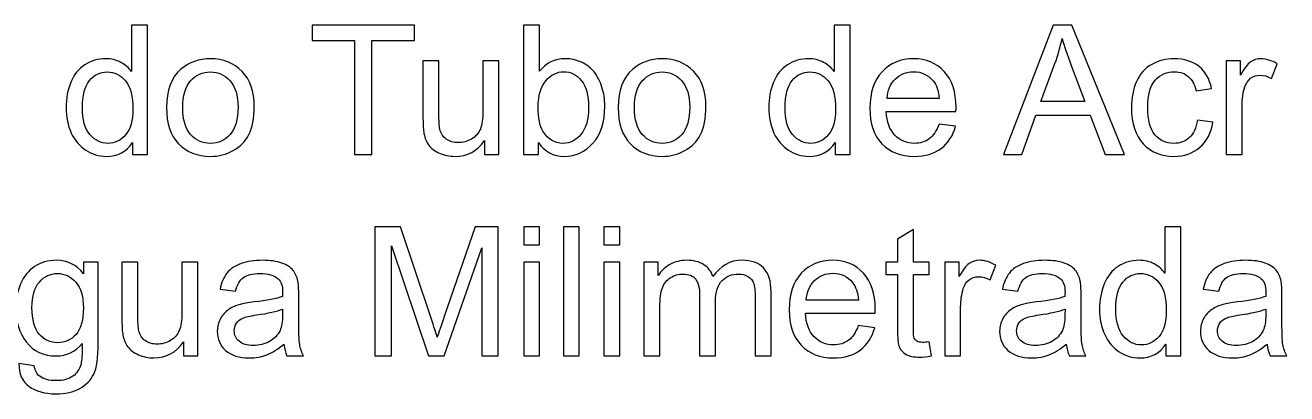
# Model space of a CAD drawing. Header units: millimetres. Extents: x -300 to 279, y -192 to 238.
# Drawn here: x -247.8 to -159.1, y 166.9 to 192.8 of the extents above; entities that cross this region are included whole.
import ezdxf

# ---------------------------------------------------------------- set-up
doc = ezdxf.new("R2010")
doc.units = ezdxf.units.MM
doc.layers.add('CAMADA_1', color=7, linetype='CONTINUOUS')

msp = doc.modelspace()

# ---------------------------------------------------------------- linework, layer by layer
at = {"layer": 'CAMADA_1', "color": 250}
for points, knots in [([(-240.2636, 183.7437), (-240.2636, 183.7437), (-240.2636, 184.5798), (-240.2636, 184.5798), (-240.6806, 183.93), (-241.2944, 183.604), (-242.1051, 183.604), (-242.63, 183.604), (-243.1126, 183.7479), (-243.5508, 184.0379), (-243.991, 184.3258), (-244.3318, 184.7301), (-244.5752, 185.2465), (-244.8165, 185.7651), (-244.9372, 186.3599), (-244.9372, 187.033), (-244.9372, 187.6892), (-244.8271, 188.284), (-244.6091, 188.8195), (-244.389, 189.3529), (-244.0609, 189.7635), (-243.6227, 190.0471), (-243.1867, 190.3329), (-242.6956, 190.4747), (-242.1559, 190.4747), (-241.758, 190.4747), (-241.4045, 190.39), (-241.0954, 190.2228), (-240.7864, 190.0556), (-240.5345, 189.8355), (-240.3398, 189.5667), (-240.3398, 189.5667), (-240.3398, 192.8369), (-240.3398, 192.8369), (-240.3398, 192.8369), (-239.2222, 192.8369), (-239.2222, 192.8369), (-239.2222, 192.8369), (-239.2222, 183.7437), (-239.2222, 183.7437), (-239.2222, 183.7437), (-240.2636, 183.7437), (-240.2636, 183.7437)], [0, 0, 0, 0, 0.0714286, 0.0714286, 0.0714286, 0.1428571, 0.1428571, 0.1428571, 0.2142857, 0.2142857, 0.2142857, 0.2857143, 0.2857143, 0.2857143, 0.3571429, 0.3571429, 0.3571429, 0.4285714, 0.4285714, 0.4285714, 0.5, 0.5, 0.5, 0.5714286, 0.5714286, 0.5714286, 0.6428571, 0.6428571, 0.6428571, 0.7142857, 0.7142857, 0.7142857, 0.7857143, 0.7857143, 0.7857143, 0.8571429, 0.8571429, 0.8571429, 0.9285714, 0.9285714, 0.9285714, 1, 1, 1, 1]), ([(-224.6405, 183.7437), (-224.6405, 183.7437), (-224.6405, 191.7701), (-224.6405, 191.7701), (-224.6405, 191.7701), (-227.6377, 191.7701), (-227.6377, 191.7701), (-227.6377, 191.7701), (-227.6377, 192.8369), (-227.6377, 192.8369), (-227.6377, 192.8369), (-220.4368, 192.8369), (-220.4368, 192.8369), (-220.4368, 192.8369), (-220.4368, 191.7701), (-220.4368, 191.7701), (-220.4368, 191.7701), (-223.434, 191.7701), (-223.434, 191.7701), (-223.434, 191.7701), (-223.434, 183.7437), (-223.434, 183.7437), (-223.434, 183.7437), (-224.6405, 183.7437), (-224.6405, 183.7437)], [0, 0, 0, 0, 0.125, 0.125, 0.125, 0.25, 0.25, 0.25, 0.375, 0.375, 0.375, 0.5, 0.5, 0.5, 0.625, 0.625, 0.625, 0.75, 0.75, 0.75, 0.875, 0.875, 0.875, 1, 1, 1, 1]), ([(-211.714, 183.7437), (-211.714, 183.7437), (-212.7554, 183.7437), (-212.7554, 183.7437), (-212.7554, 183.7437), (-212.7554, 192.8369), (-212.7554, 192.8369), (-212.7554, 192.8369), (-211.6378, 192.8369), (-211.6378, 192.8369), (-211.6378, 192.8369), (-211.6378, 189.5921), (-211.6378, 189.5921), (-211.1658, 190.1805), (-210.5646, 190.4747), (-209.8323, 190.4747), (-209.428, 190.4747), (-209.0428, 190.3943), (-208.6808, 190.2313), (-208.3189, 190.0683), (-208.0225, 189.8376), (-207.7876, 189.5434), (-207.5547, 189.247), (-207.3706, 188.8914), (-207.2394, 188.4745), (-207.106, 188.0596), (-207.0404, 187.613), (-207.0404, 187.1388), (-207.0404, 186.0128), (-207.3198, 185.1407), (-207.8765, 184.5269), (-208.4353, 183.9109), (-209.1041, 183.604), (-209.8852, 183.604), (-210.662, 183.604), (-211.2716, 183.9279), (-211.714, 184.5734), (-211.714, 184.5734), (-211.714, 183.7437), (-211.714, 183.7437)], [0, 0, 0, 0, 0.0769231, 0.0769231, 0.0769231, 0.1538462, 0.1538462, 0.1538462, 0.2307692, 0.2307692, 0.2307692, 0.3076923, 0.3076923, 0.3076923, 0.3846154, 0.3846154, 0.3846154, 0.4615385, 0.4615385, 0.4615385, 0.5384615, 0.5384615, 0.5384615, 0.6153846, 0.6153846, 0.6153846, 0.6923077, 0.6923077, 0.6923077, 0.7692308, 0.7692308, 0.7692308, 0.8461538, 0.8461538, 0.8461538, 0.9230769, 0.9230769, 0.9230769, 1, 1, 1, 1]), ([(-190.8331, 183.7437), (-190.8331, 183.7437), (-190.8331, 184.5798), (-190.8331, 184.5798), (-191.2501, 183.93), (-191.8639, 183.604), (-192.6746, 183.604), (-193.1995, 183.604), (-193.6821, 183.7479), (-194.1203, 184.0379), (-194.5605, 184.3258), (-194.9013, 184.7301), (-195.1447, 185.2465), (-195.386, 185.7651), (-195.5067, 186.3599), (-195.5067, 187.033), (-195.5067, 187.6892), (-195.3966, 188.284), (-195.1786, 188.8195), (-194.9585, 189.3529), (-194.6304, 189.7635), (-194.1922, 190.0471), (-193.7562, 190.3329), (-193.2651, 190.4747), (-192.7254, 190.4747), (-192.3275, 190.4747), (-191.974, 190.39), (-191.6649, 190.2228), (-191.3559, 190.0556), (-191.104, 189.8355), (-190.9093, 189.5667), (-190.9093, 189.5667), (-190.9093, 192.8369), (-190.9093, 192.8369), (-190.9093, 192.8369), (-189.7917, 192.8369), (-189.7917, 192.8369), (-189.7917, 192.8369), (-189.7917, 183.7437), (-189.7917, 183.7437), (-189.7917, 183.7437), (-190.8331, 183.7437), (-190.8331, 183.7437)], [0, 0, 0, 0, 0.0714286, 0.0714286, 0.0714286, 0.1428571, 0.1428571, 0.1428571, 0.2142857, 0.2142857, 0.2142857, 0.2857143, 0.2857143, 0.2857143, 0.3571429, 0.3571429, 0.3571429, 0.4285714, 0.4285714, 0.4285714, 0.5, 0.5, 0.5, 0.5714286, 0.5714286, 0.5714286, 0.6428571, 0.6428571, 0.6428571, 0.7142857, 0.7142857, 0.7142857, 0.7857143, 0.7857143, 0.7857143, 0.8571429, 0.8571429, 0.8571429, 0.9285714, 0.9285714, 0.9285714, 1, 1, 1, 1]), ([(-178.9904, 183.7437), (-178.9904, 183.7437), (-175.5021, 192.8369), (-175.5021, 192.8369), (-175.5021, 192.8369), (-174.1792, 192.8369), (-174.1792, 192.8369), (-174.1792, 192.8369), (-170.475, 183.7437), (-170.475, 183.7437), (-170.475, 183.7437), (-171.8466, 183.7437), (-171.8466, 183.7437), (-171.8466, 183.7437), (-172.8986, 186.4996), (-172.8986, 186.4996), (-172.8986, 186.4996), (-176.7276, 186.4996), (-176.7276, 186.4996), (-176.7276, 186.4996), (-177.714, 183.7437), (-177.714, 183.7437), (-177.714, 183.7437), (-178.9904, 183.7437), (-178.9904, 183.7437)], [0, 0, 0, 0, 0.125, 0.125, 0.125, 0.25, 0.25, 0.25, 0.375, 0.375, 0.375, 0.5, 0.5, 0.5, 0.625, 0.625, 0.625, 0.75, 0.75, 0.75, 0.875, 0.875, 0.875, 1, 1, 1, 1]), ([(-176.3741, 187.4775), (-176.3741, 187.4775), (-173.2753, 187.4775), (-173.2753, 187.4775), (-173.2753, 187.4775), (-174.2236, 189.9985), (-174.2236, 189.9985), (-174.5094, 190.7647), (-174.7253, 191.3976), (-174.8755, 191.8971), (-175.0004, 191.3044), (-175.1676, 190.7224), (-175.3772, 190.1466), (-175.3772, 190.1466), (-176.3741, 187.4775), (-176.3741, 187.4775)], [0, 0, 0, 0, 0.2, 0.2, 0.2, 0.4, 0.4, 0.4, 0.6, 0.6, 0.6, 0.8, 0.8, 0.8, 1, 1, 1, 1]), ([(-237.8739, 187.0394), (-237.8739, 188.2564), (-237.5352, 189.1581), (-236.8558, 189.7445), (-236.2906, 190.2313), (-235.5985, 190.4747), (-234.7836, 190.4747), (-233.8797, 190.4747), (-233.1389, 190.1784), (-232.5632, 189.5857), (-231.9896, 188.9952), (-231.7017, 188.176), (-231.7017, 187.1325), (-231.7017, 186.2858), (-231.8287, 185.6212), (-232.0827, 185.1365), (-232.3367, 184.6518), (-232.7071, 184.275), (-233.1939, 184.0062), (-233.6787, 183.7373), (-234.2099, 183.604), (-234.7836, 183.604), (-235.7064, 183.604), (-236.4515, 183.8982), (-237.0209, 184.4888), (-237.5903, 185.0793), (-237.8739, 185.9302), (-237.8739, 187.0394)], [0, 0, 0, 0, 0.1111111, 0.1111111, 0.1111111, 0.2222222, 0.2222222, 0.2222222, 0.3333333, 0.3333333, 0.3333333, 0.4444444, 0.4444444, 0.4444444, 0.5555556, 0.5555556, 0.5555556, 0.6666667, 0.6666667, 0.6666667, 0.7777778, 0.7777778, 0.7777778, 0.8888889, 0.8888889, 0.8888889, 1, 1, 1, 1]), ([(-215.5007, 183.7437), (-215.5007, 183.7437), (-215.5007, 184.7237), (-215.5007, 184.7237), (-216.0129, 183.9765), (-216.7072, 183.604), (-217.5856, 183.604), (-217.973, 183.604), (-218.3349, 183.6781), (-218.6715, 183.8263), (-219.008, 183.9765), (-219.2578, 184.1628), (-219.4208, 184.3872), (-219.5837, 184.6137), (-219.698, 184.8888), (-219.7637, 185.2148), (-219.8081, 185.4349), (-219.8314, 185.7821), (-219.8314, 186.2562), (-219.8314, 186.2562), (-219.8314, 190.335), (-219.8314, 190.335), (-219.8314, 190.335), (-218.7138, 190.335), (-218.7138, 190.335), (-218.7138, 190.335), (-218.7138, 186.688), (-218.7138, 186.688), (-218.7138, 186.1059), (-218.6905, 185.7122), (-218.6461, 185.5111), (-218.5762, 185.2169), (-218.428, 184.9883), (-218.1994, 184.8211), (-217.973, 184.6539), (-217.6936, 184.5692), (-217.3591, 184.5692), (-217.0247, 184.5692), (-216.7114, 184.6539), (-216.4193, 184.8253), (-216.1272, 184.9968), (-215.9198, 185.2317), (-215.797, 185.5259), (-215.6764, 185.8202), (-215.615, 186.2498), (-215.615, 186.8108), (-215.615, 186.8108), (-215.615, 190.335), (-215.615, 190.335), (-215.615, 190.335), (-214.4974, 190.335), (-214.4974, 190.335), (-214.4974, 190.335), (-214.4974, 183.7437), (-214.4974, 183.7437), (-214.4974, 183.7437), (-215.5007, 183.7437), (-215.5007, 183.7437)], [0, 0, 0, 0, 0.0526316, 0.0526316, 0.0526316, 0.1052632, 0.1052632, 0.1052632, 0.1578947, 0.1578947, 0.1578947, 0.2105263, 0.2105263, 0.2105263, 0.2631579, 0.2631579, 0.2631579, 0.3157895, 0.3157895, 0.3157895, 0.3684211, 0.3684211, 0.3684211, 0.4210526, 0.4210526, 0.4210526, 0.4736842, 0.4736842, 0.4736842, 0.5263158, 0.5263158, 0.5263158, 0.5789474, 0.5789474, 0.5789474, 0.6315789, 0.6315789, 0.6315789, 0.6842105, 0.6842105, 0.6842105, 0.7368421, 0.7368421, 0.7368421, 0.7894737, 0.7894737, 0.7894737, 0.8421053, 0.8421053, 0.8421053, 0.8947368, 0.8947368, 0.8947368, 0.9473684, 0.9473684, 0.9473684, 1, 1, 1, 1]), ([(-206.0985, 187.0394), (-206.0985, 188.2564), (-205.7598, 189.1581), (-205.0804, 189.7445), (-204.5152, 190.2313), (-203.8231, 190.4747), (-203.0082, 190.4747), (-202.1043, 190.4747), (-201.3635, 190.1784), (-200.7878, 189.5857), (-200.2142, 188.9952), (-199.9263, 188.176), (-199.9263, 187.1325), (-199.9263, 186.2858), (-200.0533, 185.6212), (-200.3073, 185.1365), (-200.5613, 184.6518), (-200.9317, 184.275), (-201.4185, 184.0062), (-201.9033, 183.7373), (-202.4345, 183.604), (-203.0082, 183.604), (-203.931, 183.604), (-204.6761, 183.8982), (-205.2455, 184.4888), (-205.8149, 185.0793), (-206.0985, 185.9302), (-206.0985, 187.0394)], [0, 0, 0, 0, 0.1111111, 0.1111111, 0.1111111, 0.2222222, 0.2222222, 0.2222222, 0.3333333, 0.3333333, 0.3333333, 0.4444444, 0.4444444, 0.4444444, 0.5555556, 0.5555556, 0.5555556, 0.6666667, 0.6666667, 0.6666667, 0.7777778, 0.7777778, 0.7777778, 0.8888889, 0.8888889, 0.8888889, 1, 1, 1, 1]), ([(-183.5285, 185.8773), (-183.5285, 185.8773), (-182.3728, 185.7249), (-182.3728, 185.7249), (-182.5527, 185.0539), (-182.8893, 184.5311), (-183.3803, 184.1607), (-183.8714, 183.7903), (-184.4979, 183.604), (-185.262, 183.604), (-186.223, 183.604), (-186.985, 183.9003), (-187.548, 184.493), (-188.1111, 185.0836), (-188.3926, 185.9154), (-188.3926, 186.9843), (-188.3926, 188.0892), (-188.109, 188.9486), (-187.5396, 189.5582), (-186.9702, 190.1699), (-186.2315, 190.4747), (-185.3234, 190.4747), (-184.445, 190.4747), (-183.7275, 190.1763), (-183.1708, 189.5772), (-182.6141, 188.9782), (-182.3347, 188.1358), (-182.3347, 187.0499), (-182.3347, 186.9843), (-182.3368, 186.8848), (-182.341, 186.7536), (-182.341, 186.7536), (-187.2496, 186.7536), (-187.2496, 186.7536), (-187.2073, 186.0318), (-187.0041, 185.4773), (-186.6358, 185.0941), (-186.2696, 184.711), (-185.8103, 184.5184), (-185.262, 184.5184), (-184.8535, 184.5184), (-184.5043, 184.6264), (-184.2164, 184.8423), (-183.9264, 185.0582), (-183.6978, 185.4032), (-183.5285, 185.8773)], [0, 0, 0, 0, 0.0666667, 0.0666667, 0.0666667, 0.1333333, 0.1333333, 0.1333333, 0.2, 0.2, 0.2, 0.2666667, 0.2666667, 0.2666667, 0.3333333, 0.3333333, 0.3333333, 0.4, 0.4, 0.4, 0.4666667, 0.4666667, 0.4666667, 0.5333333, 0.5333333, 0.5333333, 0.6, 0.6, 0.6, 0.6666667, 0.6666667, 0.6666667, 0.7333333, 0.7333333, 0.7333333, 0.8, 0.8, 0.8, 0.8666667, 0.8666667, 0.8666667, 0.9333333, 0.9333333, 0.9333333, 1, 1, 1, 1]), ([(-165.3569, 186.1567), (-165.3569, 186.1567), (-164.2647, 186.0043), (-164.2647, 186.0043), (-164.3853, 185.2529), (-164.6901, 184.6666), (-165.1833, 184.2411), (-165.6765, 183.8157), (-166.284, 183.604), (-167.0015, 183.604), (-167.9011, 183.604), (-168.625, 183.8982), (-169.1711, 184.4867), (-169.7193, 185.0751), (-169.9924, 185.9175), (-169.9924, 187.014), (-169.9924, 187.7252), (-169.8739, 188.3453), (-169.6389, 188.8787), (-169.404, 189.41), (-169.0462, 189.8101), (-168.5636, 190.0747), (-168.0832, 190.3414), (-167.5603, 190.4747), (-166.9931, 190.4747), (-166.2798, 190.4747), (-165.6934, 190.2948), (-165.2405, 189.9328), (-164.7854, 189.5709), (-164.4933, 189.0565), (-164.3663, 188.3919), (-164.3663, 188.3919), (-165.4458, 188.2268), (-165.4458, 188.2268), (-165.5495, 188.6692), (-165.7315, 189.0015), (-165.9961, 189.2259), (-166.2586, 189.4481), (-166.5761, 189.5603), (-166.9486, 189.5603), (-167.5117, 189.5603), (-167.9689, 189.3592), (-168.3223, 188.9571), (-168.6737, 188.5528), (-168.8494, 187.9178), (-168.8494, 187.0457), (-168.8494, 186.1609), (-168.6801, 185.5196), (-168.3414, 185.1195), (-168.0006, 184.7195), (-167.5582, 184.5184), (-167.0142, 184.5184), (-166.574, 184.5184), (-166.2078, 184.6518), (-165.9157, 184.9206), (-165.6215, 185.1873), (-165.4352, 185.6), (-165.3569, 186.1567)], [0, 0, 0, 0, 0.0526316, 0.0526316, 0.0526316, 0.1052632, 0.1052632, 0.1052632, 0.1578947, 0.1578947, 0.1578947, 0.2105263, 0.2105263, 0.2105263, 0.2631579, 0.2631579, 0.2631579, 0.3157895, 0.3157895, 0.3157895, 0.3684211, 0.3684211, 0.3684211, 0.4210526, 0.4210526, 0.4210526, 0.4736842, 0.4736842, 0.4736842, 0.5263158, 0.5263158, 0.5263158, 0.5789474, 0.5789474, 0.5789474, 0.6315789, 0.6315789, 0.6315789, 0.6842105, 0.6842105, 0.6842105, 0.7368421, 0.7368421, 0.7368421, 0.7894737, 0.7894737, 0.7894737, 0.8421053, 0.8421053, 0.8421053, 0.8947368, 0.8947368, 0.8947368, 0.9473684, 0.9473684, 0.9473684, 1, 1, 1, 1]), ([(-163.3249, 183.7437), (-163.3249, 183.7437), (-163.3249, 190.335), (-163.3249, 190.335), (-163.3249, 190.335), (-162.3216, 190.335), (-162.3216, 190.335), (-162.3216, 190.335), (-162.3216, 189.3254), (-162.3216, 189.3254), (-162.0655, 189.7931), (-161.8284, 190.1022), (-161.6104, 190.2503), (-161.3924, 190.4006), (-161.1532, 190.4747), (-160.8928, 190.4747), (-160.5161, 190.4747), (-160.133, 190.3562), (-159.7435, 190.1212), (-159.7435, 190.1212), (-160.1414, 189.0904), (-160.1414, 189.0904), (-160.4124, 189.2428), (-160.6833, 189.319), (-160.9542, 189.319), (-161.1976, 189.319), (-161.4157, 189.2449), (-161.6083, 189.0989), (-161.8009, 188.9528), (-161.9385, 188.7496), (-162.021, 188.4893), (-162.1459, 188.0935), (-162.2073, 187.6595), (-162.2073, 187.1875), (-162.2073, 187.1875), (-162.2073, 183.7437), (-162.2073, 183.7437), (-162.2073, 183.7437), (-163.3249, 183.7437), (-163.3249, 183.7437)], [0, 0, 0, 0, 0.0769231, 0.0769231, 0.0769231, 0.1538462, 0.1538462, 0.1538462, 0.2307692, 0.2307692, 0.2307692, 0.3076923, 0.3076923, 0.3076923, 0.3846154, 0.3846154, 0.3846154, 0.4615385, 0.4615385, 0.4615385, 0.5384615, 0.5384615, 0.5384615, 0.6153846, 0.6153846, 0.6153846, 0.6923077, 0.6923077, 0.6923077, 0.7692308, 0.7692308, 0.7692308, 0.8461538, 0.8461538, 0.8461538, 0.9230769, 0.9230769, 0.9230769, 1, 1, 1, 1]), ([(-243.7942, 187.0309), (-243.7942, 186.1885), (-243.6164, 185.5598), (-243.2587, 185.1428), (-242.9031, 184.7258), (-242.4819, 184.5184), (-241.9971, 184.5184), (-241.5082, 184.5184), (-241.0933, 184.7174), (-240.7504, 185.1153), (-240.4096, 185.5132), (-240.2382, 186.1207), (-240.2382, 186.9378), (-240.2382, 187.8352), (-240.4118, 188.4956), (-240.761, 188.9168), (-241.1081, 189.3381), (-241.5378, 189.5476), (-242.0479, 189.5476), (-242.5454, 189.5476), (-242.9602, 189.3465), (-243.2947, 188.9422), (-243.627, 188.538), (-243.7942, 187.9008), (-243.7942, 187.0309)], [0, 0, 0, 0, 0.125, 0.125, 0.125, 0.25, 0.25, 0.25, 0.375, 0.375, 0.375, 0.5, 0.5, 0.5, 0.625, 0.625, 0.625, 0.75, 0.75, 0.75, 0.875, 0.875, 0.875, 1, 1, 1, 1]), ([(-236.7309, 187.0372), (-236.7309, 186.1948), (-236.5467, 185.564), (-236.1784, 185.1471), (-235.808, 184.728), (-235.3445, 184.5184), (-234.7836, 184.5184), (-234.229, 184.5184), (-233.7676, 184.728), (-233.3971, 185.1492), (-233.0288, 185.5704), (-232.8447, 186.2117), (-232.8447, 187.0732), (-232.8447, 187.886), (-233.031, 188.502), (-233.4014, 188.919), (-233.7718, 189.3381), (-234.2332, 189.5476), (-234.7836, 189.5476), (-235.3445, 189.5476), (-235.808, 189.3402), (-236.1784, 188.9232), (-236.5467, 188.5062), (-236.7309, 187.8776), (-236.7309, 187.0372)], [0, 0, 0, 0, 0.125, 0.125, 0.125, 0.25, 0.25, 0.25, 0.375, 0.375, 0.375, 0.5, 0.5, 0.5, 0.625, 0.625, 0.625, 0.75, 0.75, 0.75, 0.875, 0.875, 0.875, 1, 1, 1, 1]), ([(-211.7267, 187.088), (-211.7267, 186.3006), (-211.6187, 185.7313), (-211.405, 185.3799), (-211.0536, 184.8063), (-210.5795, 184.5184), (-209.9804, 184.5184), (-209.4915, 184.5184), (-209.0703, 184.7301), (-208.7168, 185.1534), (-208.3612, 185.5767), (-208.1834, 186.2075), (-208.1834, 187.0457), (-208.1834, 187.9051), (-208.3527, 188.538), (-208.6935, 188.9465), (-209.0343, 189.355), (-209.447, 189.5603), (-209.9296, 189.5603), (-210.4186, 189.5603), (-210.8398, 189.3486), (-211.1933, 188.9253), (-211.5489, 188.502), (-211.7267, 187.8903), (-211.7267, 187.088)], [0, 0, 0, 0, 0.125, 0.125, 0.125, 0.25, 0.25, 0.25, 0.375, 0.375, 0.375, 0.5, 0.5, 0.5, 0.625, 0.625, 0.625, 0.75, 0.75, 0.75, 0.875, 0.875, 0.875, 1, 1, 1, 1]), ([(-204.9555, 187.0372), (-204.9555, 186.1948), (-204.7713, 185.564), (-204.403, 185.1471), (-204.0326, 184.728), (-203.5691, 184.5184), (-203.0082, 184.5184), (-202.4536, 184.5184), (-201.9922, 184.728), (-201.6217, 185.1492), (-201.2534, 185.5704), (-201.0693, 186.2117), (-201.0693, 187.0732), (-201.0693, 187.886), (-201.2556, 188.502), (-201.626, 188.919), (-201.9964, 189.3381), (-202.4578, 189.5476), (-203.0082, 189.5476), (-203.5691, 189.5476), (-204.0326, 189.3402), (-204.403, 188.9232), (-204.7713, 188.5062), (-204.9555, 187.8776), (-204.9555, 187.0372)], [0, 0, 0, 0, 0.125, 0.125, 0.125, 0.25, 0.25, 0.25, 0.375, 0.375, 0.375, 0.5, 0.5, 0.5, 0.625, 0.625, 0.625, 0.75, 0.75, 0.75, 0.875, 0.875, 0.875, 1, 1, 1, 1]), ([(-194.3637, 187.0309), (-194.3637, 186.1885), (-194.1859, 185.5598), (-193.8282, 185.1428), (-193.4726, 184.7258), (-193.0514, 184.5184), (-192.5666, 184.5184), (-192.0777, 184.5184), (-191.6628, 184.7174), (-191.3199, 185.1153), (-190.9791, 185.5132), (-190.8077, 186.1207), (-190.8077, 186.9378), (-190.8077, 187.8352), (-190.9813, 188.4956), (-191.3305, 188.9168), (-191.6776, 189.3381), (-192.1073, 189.5476), (-192.6174, 189.5476), (-193.1149, 189.5476), (-193.5297, 189.3465), (-193.8642, 188.9422), (-194.1965, 188.538), (-194.3637, 187.9008), (-194.3637, 187.0309)], [0, 0, 0, 0, 0.125, 0.125, 0.125, 0.25, 0.25, 0.25, 0.375, 0.375, 0.375, 0.5, 0.5, 0.5, 0.625, 0.625, 0.625, 0.75, 0.75, 0.75, 0.875, 0.875, 0.875, 1, 1, 1, 1]), ([(-187.1861, 187.668), (-187.1861, 187.668), (-183.5158, 187.668), (-183.5158, 187.668), (-183.5645, 188.2226), (-183.7063, 188.6374), (-183.937, 188.9147), (-184.2905, 189.3444), (-184.7519, 189.5603), (-185.3171, 189.5603), (-185.8293, 189.5603), (-186.259, 189.3889), (-186.6082, 189.046), (-186.9554, 188.7031), (-187.148, 188.2437), (-187.1861, 187.668)], [0, 0, 0, 0, 0.2, 0.2, 0.2, 0.4, 0.4, 0.4, 0.6, 0.6, 0.6, 0.8, 0.8, 0.8, 1, 1, 1, 1]), ([(-223.2139, 169.5557), (-223.2139, 169.5557), (-223.2139, 178.6489), (-223.2139, 178.6489), (-223.2139, 178.6489), (-221.4105, 178.6489), (-221.4105, 178.6489), (-221.4105, 178.6489), (-219.26, 172.2121), (-219.26, 172.2121), (-219.061, 171.6131), (-218.9171, 171.1644), (-218.826, 170.8659), (-218.7223, 171.1961), (-218.5593, 171.683), (-218.3392, 172.3243), (-218.3392, 172.3243), (-216.1506, 178.6489), (-216.1506, 178.6489), (-216.1506, 178.6489), (-214.5398, 178.6489), (-214.5398, 178.6489), (-214.5398, 178.6489), (-214.5398, 169.5557), (-214.5398, 169.5557), (-214.5398, 169.5557), (-215.6955, 169.5557), (-215.6955, 169.5557), (-215.6955, 169.5557), (-215.6955, 177.163), (-215.6955, 177.163), (-215.6955, 177.163), (-218.3498, 169.5557), (-218.3498, 169.5557), (-218.3498, 169.5557), (-219.4335, 169.5557), (-219.4335, 169.5557), (-219.4335, 169.5557), (-222.0582, 177.3027), (-222.0582, 177.3027), (-222.0582, 177.3027), (-222.0582, 169.5557), (-222.0582, 169.5557), (-222.0582, 169.5557), (-223.2139, 169.5557), (-223.2139, 169.5557)], [0, 0, 0, 0, 0.0666667, 0.0666667, 0.0666667, 0.1333333, 0.1333333, 0.1333333, 0.2, 0.2, 0.2, 0.2666667, 0.2666667, 0.2666667, 0.3333333, 0.3333333, 0.3333333, 0.4, 0.4, 0.4, 0.4666667, 0.4666667, 0.4666667, 0.5333333, 0.5333333, 0.5333333, 0.6, 0.6, 0.6, 0.6666667, 0.6666667, 0.6666667, 0.7333333, 0.7333333, 0.7333333, 0.8, 0.8, 0.8, 0.8666667, 0.8666667, 0.8666667, 0.9333333, 0.9333333, 0.9333333, 1, 1, 1, 1]), ([(-212.7491, 177.3789), (-212.7491, 177.3789), (-212.7491, 178.6489), (-212.7491, 178.6489), (-212.7491, 178.6489), (-211.6315, 178.6489), (-211.6315, 178.6489), (-211.6315, 178.6489), (-211.6315, 177.3789), (-211.6315, 177.3789), (-211.6315, 177.3789), (-212.7491, 177.3789), (-212.7491, 177.3789)], [0, 0, 0, 0, 0.25, 0.25, 0.25, 0.5, 0.5, 0.5, 0.75, 0.75, 0.75, 1, 1, 1, 1]), ([(-209.953, 169.5557), (-209.953, 169.5557), (-209.953, 178.6489), (-209.953, 178.6489), (-209.953, 178.6489), (-208.8354, 178.6489), (-208.8354, 178.6489), (-208.8354, 178.6489), (-208.8354, 169.5557), (-208.8354, 169.5557), (-208.8354, 169.5557), (-209.953, 169.5557), (-209.953, 169.5557)], [0, 0, 0, 0, 0.25, 0.25, 0.25, 0.5, 0.5, 0.5, 0.75, 0.75, 0.75, 1, 1, 1, 1]), ([(-207.1061, 177.3789), (-207.1061, 177.3789), (-207.1061, 178.6489), (-207.1061, 178.6489), (-207.1061, 178.6489), (-205.9885, 178.6489), (-205.9885, 178.6489), (-205.9885, 178.6489), (-205.9885, 177.3789), (-205.9885, 177.3789), (-205.9885, 177.3789), (-207.1061, 177.3789), (-207.1061, 177.3789)], [0, 0, 0, 0, 0.25, 0.25, 0.25, 0.5, 0.5, 0.5, 0.75, 0.75, 0.75, 1, 1, 1, 1]), ([(-184.2165, 170.5527), (-184.2165, 170.5527), (-184.0641, 169.5663), (-184.0641, 169.5663), (-184.3774, 169.5007), (-184.6589, 169.4668), (-184.9044, 169.4668), (-185.3087, 169.4668), (-185.622, 169.5303), (-185.8463, 169.6594), (-186.0686, 169.7885), (-186.2252, 169.9558), (-186.3162, 170.1653), (-186.4072, 170.3749), (-186.4517, 170.8151), (-186.4517, 171.4861), (-186.4517, 171.4861), (-186.4517, 175.2834), (-186.4517, 175.2834), (-186.4517, 175.2834), (-187.2772, 175.2834), (-187.2772, 175.2834), (-187.2772, 175.2834), (-187.2772, 176.147), (-187.2772, 176.147), (-187.2772, 176.147), (-186.4517, 176.147), (-186.4517, 176.147), (-186.4517, 176.147), (-186.4517, 177.7768), (-186.4517, 177.7768), (-186.4517, 177.7768), (-185.3341, 178.4478), (-185.3341, 178.4478), (-185.3341, 178.4478), (-185.3341, 176.147), (-185.3341, 176.147), (-185.3341, 176.147), (-184.2165, 176.147), (-184.2165, 176.147), (-184.2165, 176.147), (-184.2165, 175.2834), (-184.2165, 175.2834), (-184.2165, 175.2834), (-185.3341, 175.2834), (-185.3341, 175.2834), (-185.3341, 175.2834), (-185.3341, 171.4226), (-185.3341, 171.4226), (-185.3341, 171.103), (-185.315, 170.8977), (-185.2748, 170.8067), (-185.2367, 170.7156), (-185.1732, 170.6437), (-185.0843, 170.5886), (-184.9954, 170.5357), (-184.8684, 170.5082), (-184.7033, 170.5082), (-184.5806, 170.5082), (-184.4176, 170.523), (-184.2165, 170.5527)], [0, 0, 0, 0, 0.05, 0.05, 0.05, 0.1, 0.1, 0.1, 0.15, 0.15, 0.15, 0.2, 0.2, 0.2, 0.25, 0.25, 0.25, 0.3, 0.3, 0.3, 0.35, 0.35, 0.35, 0.4, 0.4, 0.4, 0.45, 0.45, 0.45, 0.5, 0.5, 0.5, 0.55, 0.55, 0.55, 0.6, 0.6, 0.6, 0.65, 0.65, 0.65, 0.7, 0.7, 0.7, 0.75, 0.75, 0.75, 0.8, 0.8, 0.8, 0.85, 0.85, 0.85, 0.9, 0.9, 0.9, 0.95, 0.95, 0.95, 1, 1, 1, 1]), ([(-167.5668, 169.5557), (-167.5668, 169.5557), (-167.5668, 170.3918), (-167.5668, 170.3918), (-167.9838, 169.742), (-168.5976, 169.416), (-169.4083, 169.416), (-169.9332, 169.416), (-170.4158, 169.5599), (-170.854, 169.8499), (-171.2942, 170.1378), (-171.635, 170.5421), (-171.8784, 171.0585), (-172.1197, 171.5771), (-172.2404, 172.1719), (-172.2404, 172.845), (-172.2404, 173.5012), (-172.1303, 174.096), (-171.9123, 174.6315), (-171.6922, 175.1649), (-171.3641, 175.5755), (-170.9259, 175.8591), (-170.4899, 176.1449), (-169.9988, 176.2867), (-169.4591, 176.2867), (-169.0612, 176.2867), (-168.7077, 176.202), (-168.3986, 176.0348), (-168.0896, 175.8676), (-167.8377, 175.6475), (-167.643, 175.3787), (-167.643, 175.3787), (-167.643, 178.6489), (-167.643, 178.6489), (-167.643, 178.6489), (-166.5254, 178.6489), (-166.5254, 178.6489), (-166.5254, 178.6489), (-166.5254, 169.5557), (-166.5254, 169.5557), (-166.5254, 169.5557), (-167.5668, 169.5557), (-167.5668, 169.5557)], [0, 0, 0, 0, 0.0714286, 0.0714286, 0.0714286, 0.1428571, 0.1428571, 0.1428571, 0.2142857, 0.2142857, 0.2142857, 0.2857143, 0.2857143, 0.2857143, 0.3571429, 0.3571429, 0.3571429, 0.4285714, 0.4285714, 0.4285714, 0.5, 0.5, 0.5, 0.5714286, 0.5714286, 0.5714286, 0.6428571, 0.6428571, 0.6428571, 0.7142857, 0.7142857, 0.7142857, 0.7857143, 0.7857143, 0.7857143, 0.8571429, 0.8571429, 0.8571429, 0.9285714, 0.9285714, 0.9285714, 1, 1, 1, 1]), ([(-248.2519, 169.0096), (-248.2519, 169.0096), (-247.1724, 168.8572), (-247.1724, 168.8572), (-247.128, 168.5228), (-247.001, 168.2793), (-246.7935, 168.1248), (-246.5162, 167.9195), (-246.1374, 167.8158), (-245.6569, 167.8158), (-245.1404, 167.8158), (-244.7404, 167.9195), (-244.4588, 168.1248), (-244.1773, 168.3301), (-243.9868, 168.6201), (-243.8873, 168.9905), (-243.8302, 169.217), (-243.8027, 169.6933), (-243.8069, 170.4193), (-244.2959, 169.8436), (-244.9033, 169.5557), (-245.6315, 169.5557), (-246.5374, 169.5557), (-247.2401, 169.8817), (-247.7354, 170.5357), (-248.2329, 171.1877), (-248.4805, 171.9708), (-248.4805, 172.8831), (-248.4805, 173.5118), (-248.3662, 174.0917), (-248.1397, 174.623), (-247.9132, 175.1543), (-247.583, 175.5628), (-247.1512, 175.8528), (-246.7194, 176.1428), (-246.2114, 176.2867), (-245.6272, 176.2867), (-244.8504, 176.2867), (-244.2091, 175.9692), (-243.7053, 175.3342), (-243.7053, 175.3342), (-243.7053, 176.147), (-243.7053, 176.147), (-243.7053, 176.147), (-242.6766, 176.147), (-242.6766, 176.147), (-242.6766, 176.147), (-242.6766, 170.4553), (-242.6766, 170.4553), (-242.6766, 169.4287), (-242.7803, 168.7027), (-242.9899, 168.2751), (-243.1973, 167.8475), (-243.5296, 167.5089), (-243.9805, 167.2612), (-244.4334, 167.0136), (-244.9901, 166.8887), (-245.6505, 166.8887), (-246.4358, 166.8887), (-247.0687, 167.0644), (-247.5513, 167.4179), (-248.036, 167.7692), (-248.2688, 168.3005), (-248.2519, 169.0096)], [0, 0, 0, 0, 0.047619, 0.047619, 0.047619, 0.0952381, 0.0952381, 0.0952381, 0.1428571, 0.1428571, 0.1428571, 0.1904762, 0.1904762, 0.1904762, 0.2380952, 0.2380952, 0.2380952, 0.2857143, 0.2857143, 0.2857143, 0.3333333, 0.3333333, 0.3333333, 0.3809524, 0.3809524, 0.3809524, 0.4285714, 0.4285714, 0.4285714, 0.4761905, 0.4761905, 0.4761905, 0.5238095, 0.5238095, 0.5238095, 0.5714286, 0.5714286, 0.5714286, 0.6190476, 0.6190476, 0.6190476, 0.6666667, 0.6666667, 0.6666667, 0.7142857, 0.7142857, 0.7142857, 0.7619048, 0.7619048, 0.7619048, 0.8095238, 0.8095238, 0.8095238, 0.8571429, 0.8571429, 0.8571429, 0.9047619, 0.9047619, 0.9047619, 0.952381, 0.952381, 0.952381, 1, 1, 1, 1]), ([(-236.678, 169.5557), (-236.678, 169.5557), (-236.678, 170.5357), (-236.678, 170.5357), (-237.1902, 169.7885), (-237.8845, 169.416), (-238.7629, 169.416), (-239.1503, 169.416), (-239.5122, 169.4901), (-239.8488, 169.6383), (-240.1853, 169.7885), (-240.4351, 169.9748), (-240.5981, 170.1992), (-240.761, 170.4257), (-240.8753, 170.7008), (-240.941, 171.0268), (-240.9854, 171.2469), (-241.0087, 171.5941), (-241.0087, 172.0682), (-241.0087, 172.0682), (-241.0087, 176.147), (-241.0087, 176.147), (-241.0087, 176.147), (-239.8911, 176.147), (-239.8911, 176.147), (-239.8911, 176.147), (-239.8911, 172.5), (-239.8911, 172.5), (-239.8911, 171.9179), (-239.8678, 171.5242), (-239.8234, 171.3231), (-239.7535, 171.0289), (-239.6053, 170.8003), (-239.3767, 170.6331), (-239.1503, 170.4659), (-238.8709, 170.3812), (-238.5364, 170.3812), (-238.202, 170.3812), (-237.8887, 170.4659), (-237.5966, 170.6373), (-237.3045, 170.8088), (-237.0971, 171.0437), (-236.9743, 171.3379), (-236.8537, 171.6322), (-236.7923, 172.0618), (-236.7923, 172.6228), (-236.7923, 172.6228), (-236.7923, 176.147), (-236.7923, 176.147), (-236.7923, 176.147), (-235.6747, 176.147), (-235.6747, 176.147), (-235.6747, 176.147), (-235.6747, 169.5557), (-235.6747, 169.5557), (-235.6747, 169.5557), (-236.678, 169.5557), (-236.678, 169.5557)], [0, 0, 0, 0, 0.0526316, 0.0526316, 0.0526316, 0.1052632, 0.1052632, 0.1052632, 0.1578947, 0.1578947, 0.1578947, 0.2105263, 0.2105263, 0.2105263, 0.2631579, 0.2631579, 0.2631579, 0.3157895, 0.3157895, 0.3157895, 0.3684211, 0.3684211, 0.3684211, 0.4210526, 0.4210526, 0.4210526, 0.4736842, 0.4736842, 0.4736842, 0.5263158, 0.5263158, 0.5263158, 0.5789474, 0.5789474, 0.5789474, 0.6315789, 0.6315789, 0.6315789, 0.6842105, 0.6842105, 0.6842105, 0.7368421, 0.7368421, 0.7368421, 0.7894737, 0.7894737, 0.7894737, 0.8421053, 0.8421053, 0.8421053, 0.8947368, 0.8947368, 0.8947368, 0.9473684, 0.9473684, 0.9473684, 1, 1, 1, 1]), ([(-229.6147, 170.3812), (-230.0296, 170.0277), (-230.4296, 169.7801), (-230.8127, 169.634), (-231.1958, 169.488), (-231.6065, 169.416), (-232.0467, 169.416), (-232.7706, 169.416), (-233.3273, 169.5917), (-233.7168, 169.9452), (-234.1063, 170.2965), (-234.301, 170.7474), (-234.301, 171.2956), (-234.301, 171.6173), (-234.2269, 171.9116), (-234.0809, 172.1783), (-233.9327, 172.445), (-233.7401, 172.6566), (-233.503, 172.8175), (-233.2638, 172.9784), (-232.9971, 173.1011), (-232.6987, 173.1837), (-232.4785, 173.2408), (-232.1462, 173.2959), (-231.7038, 173.3509), (-230.8021, 173.4567), (-230.1354, 173.5858), (-229.7099, 173.734), (-229.7057, 173.8864), (-229.7036, 173.9838), (-229.7036, 174.024), (-229.7036, 174.477), (-229.8094, 174.7966), (-230.0211, 174.9828), (-230.3068, 175.2347), (-230.7323, 175.3596), (-231.2953, 175.3596), (-231.8224, 175.3596), (-232.2118, 175.2665), (-232.4616, 175.0823), (-232.7135, 174.8982), (-232.8976, 174.5722), (-233.0183, 174.1023), (-233.0183, 174.1023), (-234.1105, 174.2547), (-234.1105, 174.2547), (-234.011, 174.7225), (-233.848, 175.1014), (-233.6194, 175.3892), (-233.3908, 175.6771), (-233.0606, 175.8972), (-232.6288, 176.0539), (-232.1991, 176.2084), (-231.6975, 176.2867), (-231.1302, 176.2867), (-230.5672, 176.2867), (-230.1079, 176.2211), (-229.7544, 176.0877), (-229.403, 175.9544), (-229.1427, 175.7893), (-228.9776, 175.5882), (-228.8125, 175.3871), (-228.6961, 175.1331), (-228.6283, 174.8262), (-228.5923, 174.6357), (-228.5733, 174.2928), (-228.5733, 173.7996), (-228.5733, 173.7996), (-228.5733, 172.318), (-228.5733, 172.318), (-228.5733, 171.2829), (-228.55, 170.6289), (-228.5034, 170.3516), (-228.459, 170.0743), (-228.3659, 169.8097), (-228.2304, 169.5557), (-228.2304, 169.5557), (-229.3988, 169.5557), (-229.3988, 169.5557), (-229.511, 169.7907), (-229.5829, 170.0658), (-229.6147, 170.3812)], [0, 0, 0, 0, 0.037037, 0.037037, 0.037037, 0.0740741, 0.0740741, 0.0740741, 0.1111111, 0.1111111, 0.1111111, 0.1481481, 0.1481481, 0.1481481, 0.1851852, 0.1851852, 0.1851852, 0.2222222, 0.2222222, 0.2222222, 0.2592593, 0.2592593, 0.2592593, 0.2962963, 0.2962963, 0.2962963, 0.3333333, 0.3333333, 0.3333333, 0.3703704, 0.3703704, 0.3703704, 0.4074074, 0.4074074, 0.4074074, 0.4444444, 0.4444444, 0.4444444, 0.4814815, 0.4814815, 0.4814815, 0.5185185, 0.5185185, 0.5185185, 0.5555556, 0.5555556, 0.5555556, 0.5925926, 0.5925926, 0.5925926, 0.6296296, 0.6296296, 0.6296296, 0.6666667, 0.6666667, 0.6666667, 0.7037037, 0.7037037, 0.7037037, 0.7407407, 0.7407407, 0.7407407, 0.7777778, 0.7777778, 0.7777778, 0.8148148, 0.8148148, 0.8148148, 0.8518519, 0.8518519, 0.8518519, 0.8888889, 0.8888889, 0.8888889, 0.9259259, 0.9259259, 0.9259259, 0.962963, 0.962963, 0.962963, 1, 1, 1, 1]), ([(-212.7491, 169.5557), (-212.7491, 169.5557), (-212.7491, 176.147), (-212.7491, 176.147), (-212.7491, 176.147), (-211.6315, 176.147), (-211.6315, 176.147), (-211.6315, 176.147), (-211.6315, 169.5557), (-211.6315, 169.5557), (-211.6315, 169.5557), (-212.7491, 169.5557), (-212.7491, 169.5557)], [0, 0, 0, 0, 0.25, 0.25, 0.25, 0.5, 0.5, 0.5, 0.75, 0.75, 0.75, 1, 1, 1, 1]), ([(-207.1061, 169.5557), (-207.1061, 169.5557), (-207.1061, 176.147), (-207.1061, 176.147), (-207.1061, 176.147), (-205.9885, 176.147), (-205.9885, 176.147), (-205.9885, 176.147), (-205.9885, 169.5557), (-205.9885, 169.5557), (-205.9885, 169.5557), (-207.1061, 169.5557), (-207.1061, 169.5557)], [0, 0, 0, 0, 0.25, 0.25, 0.25, 0.5, 0.5, 0.5, 0.75, 0.75, 0.75, 1, 1, 1, 1]), ([(-204.2846, 169.5557), (-204.2846, 169.5557), (-204.2846, 176.147), (-204.2846, 176.147), (-204.2846, 176.147), (-203.2813, 176.147), (-203.2813, 176.147), (-203.2813, 176.147), (-203.2813, 175.2157), (-203.2813, 175.2157), (-203.076, 175.5374), (-202.8008, 175.7978), (-202.4579, 175.9925), (-202.115, 176.1893), (-201.7255, 176.2867), (-201.2874, 176.2867), (-200.8006, 176.2867), (-200.4005, 176.1851), (-200.0894, 175.984), (-199.7782, 175.7808), (-199.5581, 175.4993), (-199.4311, 175.1352), (-198.9061, 175.9036), (-198.2267, 176.2867), (-197.3885, 176.2867), (-196.7323, 176.2867), (-196.2264, 176.1068), (-195.8751, 175.7448), (-195.5216, 175.3829), (-195.3438, 174.8262), (-195.3438, 174.0748), (-195.3438, 174.0748), (-195.3438, 169.5557), (-195.3438, 169.5557), (-195.3438, 169.5557), (-196.4614, 169.5557), (-196.4614, 169.5557), (-196.4614, 169.5557), (-196.4614, 173.7044), (-196.4614, 173.7044), (-196.4614, 174.1489), (-196.4995, 174.4706), (-196.5715, 174.6675), (-196.6434, 174.8643), (-196.7747, 175.0209), (-196.9673, 175.1416), (-197.1578, 175.2622), (-197.3821, 175.3215), (-197.6383, 175.3215), (-198.1039, 175.3215), (-198.4892, 175.167), (-198.7961, 174.8601), (-199.103, 174.551), (-199.2554, 174.0579), (-199.2554, 173.3805), (-199.2554, 173.3805), (-199.2554, 169.5557), (-199.2554, 169.5557), (-199.2554, 169.5557), (-200.373, 169.5557), (-200.373, 169.5557), (-200.373, 169.5557), (-200.373, 173.8335), (-200.373, 173.8335), (-200.373, 174.3288), (-200.464, 174.7013), (-200.646, 174.949), (-200.8281, 175.1966), (-201.1265, 175.3215), (-201.5393, 175.3215), (-201.8525, 175.3215), (-202.1425, 175.239), (-202.4092, 175.0739), (-202.6759, 174.9088), (-202.8685, 174.6675), (-202.9892, 174.3478), (-203.1077, 174.0303), (-203.167, 173.571), (-203.167, 172.972), (-203.167, 172.972), (-203.167, 169.5557), (-203.167, 169.5557), (-203.167, 169.5557), (-204.2846, 169.5557), (-204.2846, 169.5557)], [0, 0, 0, 0, 0.0357143, 0.0357143, 0.0357143, 0.0714286, 0.0714286, 0.0714286, 0.1071429, 0.1071429, 0.1071429, 0.1428571, 0.1428571, 0.1428571, 0.1785714, 0.1785714, 0.1785714, 0.2142857, 0.2142857, 0.2142857, 0.25, 0.25, 0.25, 0.2857143, 0.2857143, 0.2857143, 0.3214286, 0.3214286, 0.3214286, 0.3571429, 0.3571429, 0.3571429, 0.3928571, 0.3928571, 0.3928571, 0.4285714, 0.4285714, 0.4285714, 0.4642857, 0.4642857, 0.4642857, 0.5, 0.5, 0.5, 0.5357143, 0.5357143, 0.5357143, 0.5714286, 0.5714286, 0.5714286, 0.6071429, 0.6071429, 0.6071429, 0.6428571, 0.6428571, 0.6428571, 0.6785714, 0.6785714, 0.6785714, 0.7142857, 0.7142857, 0.7142857, 0.75, 0.75, 0.75, 0.7857143, 0.7857143, 0.7857143, 0.8214286, 0.8214286, 0.8214286, 0.8571429, 0.8571429, 0.8571429, 0.8928571, 0.8928571, 0.8928571, 0.9285714, 0.9285714, 0.9285714, 0.9642857, 0.9642857, 0.9642857, 1, 1, 1, 1]), ([(-189.2097, 171.6893), (-189.2097, 171.6893), (-188.054, 171.5369), (-188.054, 171.5369), (-188.2339, 170.8659), (-188.5705, 170.3431), (-189.0615, 169.9727), (-189.5526, 169.6023), (-190.1791, 169.416), (-190.9432, 169.416), (-191.9042, 169.416), (-192.6662, 169.7123), (-193.2292, 170.305), (-193.7923, 170.8956), (-194.0738, 171.7274), (-194.0738, 172.7963), (-194.0738, 173.9012), (-193.7902, 174.7606), (-193.2208, 175.3702), (-192.6514, 175.9819), (-191.9127, 176.2867), (-191.0046, 176.2867), (-190.1262, 176.2867), (-189.4087, 175.9883), (-188.852, 175.3892), (-188.2953, 174.7902), (-188.0159, 173.9478), (-188.0159, 172.8619), (-188.0159, 172.7963), (-188.018, 172.6968), (-188.0222, 172.5656), (-188.0222, 172.5656), (-192.9308, 172.5656), (-192.9308, 172.5656), (-192.8885, 171.8438), (-192.6853, 171.2893), (-192.317, 170.9061), (-191.9508, 170.523), (-191.4915, 170.3304), (-190.9432, 170.3304), (-190.5347, 170.3304), (-190.1855, 170.4384), (-189.8976, 170.6543), (-189.6076, 170.8702), (-189.379, 171.2152), (-189.2097, 171.6893)], [0, 0, 0, 0, 0.0666667, 0.0666667, 0.0666667, 0.1333333, 0.1333333, 0.1333333, 0.2, 0.2, 0.2, 0.2666667, 0.2666667, 0.2666667, 0.3333333, 0.3333333, 0.3333333, 0.4, 0.4, 0.4, 0.4666667, 0.4666667, 0.4666667, 0.5333333, 0.5333333, 0.5333333, 0.6, 0.6, 0.6, 0.6666667, 0.6666667, 0.6666667, 0.7333333, 0.7333333, 0.7333333, 0.8, 0.8, 0.8, 0.8666667, 0.8666667, 0.8666667, 0.9333333, 0.9333333, 0.9333333, 1, 1, 1, 1]), ([(-183.1264, 169.5557), (-183.1264, 169.5557), (-183.1264, 176.147), (-183.1264, 176.147), (-183.1264, 176.147), (-182.1231, 176.147), (-182.1231, 176.147), (-182.1231, 176.147), (-182.1231, 175.1374), (-182.1231, 175.1374), (-181.867, 175.6051), (-181.6299, 175.9142), (-181.4119, 176.0623), (-181.1939, 176.2126), (-180.9547, 176.2867), (-180.6943, 176.2867), (-180.3176, 176.2867), (-179.9345, 176.1682), (-179.545, 175.9332), (-179.545, 175.9332), (-179.9429, 174.9024), (-179.9429, 174.9024), (-180.2139, 175.0548), (-180.4848, 175.131), (-180.7557, 175.131), (-180.9991, 175.131), (-181.2172, 175.0569), (-181.4098, 174.9109), (-181.6024, 174.7648), (-181.74, 174.5616), (-181.8225, 174.3013), (-181.9474, 173.9055), (-182.0088, 173.4715), (-182.0088, 172.9995), (-182.0088, 172.9995), (-182.0088, 169.5557), (-182.0088, 169.5557), (-182.0088, 169.5557), (-183.1264, 169.5557), (-183.1264, 169.5557)], [0, 0, 0, 0, 0.0769231, 0.0769231, 0.0769231, 0.1538462, 0.1538462, 0.1538462, 0.2307692, 0.2307692, 0.2307692, 0.3076923, 0.3076923, 0.3076923, 0.3846154, 0.3846154, 0.3846154, 0.4615385, 0.4615385, 0.4615385, 0.5384615, 0.5384615, 0.5384615, 0.6153846, 0.6153846, 0.6153846, 0.6923077, 0.6923077, 0.6923077, 0.7692308, 0.7692308, 0.7692308, 0.8461538, 0.8461538, 0.8461538, 0.9230769, 0.9230769, 0.9230769, 1, 1, 1, 1]), ([(-174.5793, 170.3812), (-174.9942, 170.0277), (-175.3942, 169.7801), (-175.7773, 169.634), (-176.1604, 169.488), (-176.5711, 169.416), (-177.0113, 169.416), (-177.7352, 169.416), (-178.2919, 169.5917), (-178.6814, 169.9452), (-179.0709, 170.2965), (-179.2656, 170.7474), (-179.2656, 171.2956), (-179.2656, 171.6173), (-179.1915, 171.9116), (-179.0455, 172.1783), (-178.8973, 172.445), (-178.7047, 172.6566), (-178.4676, 172.8175), (-178.2284, 172.9784), (-177.9617, 173.1011), (-177.6633, 173.1837), (-177.4431, 173.2408), (-177.1108, 173.2959), (-176.6684, 173.3509), (-175.7667, 173.4567), (-175.1, 173.5858), (-174.6745, 173.734), (-174.6703, 173.8864), (-174.6682, 173.9838), (-174.6682, 174.024), (-174.6682, 174.477), (-174.774, 174.7966), (-174.9857, 174.9828), (-175.2714, 175.2347), (-175.6969, 175.3596), (-176.2599, 175.3596), (-176.787, 175.3596), (-177.1764, 175.2665), (-177.4262, 175.0823), (-177.6781, 174.8982), (-177.8622, 174.5722), (-177.9829, 174.1023), (-177.9829, 174.1023), (-179.0751, 174.2547), (-179.0751, 174.2547), (-178.9756, 174.7225), (-178.8126, 175.1014), (-178.584, 175.3892), (-178.3554, 175.6771), (-178.0252, 175.8972), (-177.5934, 176.0539), (-177.1637, 176.2084), (-176.6621, 176.2867), (-176.0948, 176.2867), (-175.5318, 176.2867), (-175.0725, 176.2211), (-174.719, 176.0877), (-174.3676, 175.9544), (-174.1073, 175.7893), (-173.9422, 175.5882), (-173.7771, 175.3871), (-173.6607, 175.1331), (-173.5929, 174.8262), (-173.5569, 174.6357), (-173.5379, 174.2928), (-173.5379, 173.7996), (-173.5379, 173.7996), (-173.5379, 172.318), (-173.5379, 172.318), (-173.5379, 171.2829), (-173.5146, 170.6289), (-173.468, 170.3516), (-173.4236, 170.0743), (-173.3305, 169.8097), (-173.195, 169.5557), (-173.195, 169.5557), (-174.3634, 169.5557), (-174.3634, 169.5557), (-174.4756, 169.7907), (-174.5475, 170.0658), (-174.5793, 170.3812)], [0, 0, 0, 0, 0.037037, 0.037037, 0.037037, 0.0740741, 0.0740741, 0.0740741, 0.1111111, 0.1111111, 0.1111111, 0.1481481, 0.1481481, 0.1481481, 0.1851852, 0.1851852, 0.1851852, 0.2222222, 0.2222222, 0.2222222, 0.2592593, 0.2592593, 0.2592593, 0.2962963, 0.2962963, 0.2962963, 0.3333333, 0.3333333, 0.3333333, 0.3703704, 0.3703704, 0.3703704, 0.4074074, 0.4074074, 0.4074074, 0.4444444, 0.4444444, 0.4444444, 0.4814815, 0.4814815, 0.4814815, 0.5185185, 0.5185185, 0.5185185, 0.5555556, 0.5555556, 0.5555556, 0.5925926, 0.5925926, 0.5925926, 0.6296296, 0.6296296, 0.6296296, 0.6666667, 0.6666667, 0.6666667, 0.7037037, 0.7037037, 0.7037037, 0.7407407, 0.7407407, 0.7407407, 0.7777778, 0.7777778, 0.7777778, 0.8148148, 0.8148148, 0.8148148, 0.8518519, 0.8518519, 0.8518519, 0.8888889, 0.8888889, 0.8888889, 0.9259259, 0.9259259, 0.9259259, 0.962963, 0.962963, 0.962963, 1, 1, 1, 1]), ([(-160.4527, 170.3812), (-160.8676, 170.0277), (-161.2676, 169.7801), (-161.6507, 169.634), (-162.0338, 169.488), (-162.4445, 169.416), (-162.8847, 169.416), (-163.6086, 169.416), (-164.1653, 169.5917), (-164.5548, 169.9452), (-164.9443, 170.2965), (-165.139, 170.7474), (-165.139, 171.2956), (-165.139, 171.6173), (-165.0649, 171.9116), (-164.9189, 172.1783), (-164.7707, 172.445), (-164.5781, 172.6566), (-164.341, 172.8175), (-164.1018, 172.9784), (-163.8351, 173.1011), (-163.5367, 173.1837), (-163.3165, 173.2408), (-162.9842, 173.2959), (-162.5418, 173.3509), (-161.6401, 173.4567), (-160.9734, 173.5858), (-160.5479, 173.734), (-160.5437, 173.8864), (-160.5416, 173.9838), (-160.5416, 174.024), (-160.5416, 174.477), (-160.6474, 174.7966), (-160.8591, 174.9828), (-161.1448, 175.2347), (-161.5703, 175.3596), (-162.1333, 175.3596), (-162.6604, 175.3596), (-163.0498, 175.2665), (-163.2996, 175.0823), (-163.5515, 174.8982), (-163.7356, 174.5722), (-163.8563, 174.1023), (-163.8563, 174.1023), (-164.9485, 174.2547), (-164.9485, 174.2547), (-164.849, 174.7225), (-164.686, 175.1014), (-164.4574, 175.3892), (-164.2288, 175.6771), (-163.8986, 175.8972), (-163.4668, 176.0539), (-163.0371, 176.2084), (-162.5355, 176.2867), (-161.9682, 176.2867), (-161.4052, 176.2867), (-160.9459, 176.2211), (-160.5924, 176.0877), (-160.241, 175.9544), (-159.9807, 175.7893), (-159.8156, 175.5882), (-159.6505, 175.3871), (-159.5341, 175.1331), (-159.4663, 174.8262), (-159.4303, 174.6357), (-159.4113, 174.2928), (-159.4113, 173.7996), (-159.4113, 173.7996), (-159.4113, 172.318), (-159.4113, 172.318), (-159.4113, 171.2829), (-159.388, 170.6289), (-159.3414, 170.3516), (-159.297, 170.0743), (-159.2039, 169.8097), (-159.0684, 169.5557), (-159.0684, 169.5557), (-160.2368, 169.5557), (-160.2368, 169.5557), (-160.349, 169.7907), (-160.4209, 170.0658), (-160.4527, 170.3812)], [0, 0, 0, 0, 0.037037, 0.037037, 0.037037, 0.0740741, 0.0740741, 0.0740741, 0.1111111, 0.1111111, 0.1111111, 0.1481481, 0.1481481, 0.1481481, 0.1851852, 0.1851852, 0.1851852, 0.2222222, 0.2222222, 0.2222222, 0.2592593, 0.2592593, 0.2592593, 0.2962963, 0.2962963, 0.2962963, 0.3333333, 0.3333333, 0.3333333, 0.3703704, 0.3703704, 0.3703704, 0.4074074, 0.4074074, 0.4074074, 0.4444444, 0.4444444, 0.4444444, 0.4814815, 0.4814815, 0.4814815, 0.5185185, 0.5185185, 0.5185185, 0.5555556, 0.5555556, 0.5555556, 0.5925926, 0.5925926, 0.5925926, 0.6296296, 0.6296296, 0.6296296, 0.6666667, 0.6666667, 0.6666667, 0.7037037, 0.7037037, 0.7037037, 0.7407407, 0.7407407, 0.7407407, 0.7777778, 0.7777778, 0.7777778, 0.8148148, 0.8148148, 0.8148148, 0.8518519, 0.8518519, 0.8518519, 0.8888889, 0.8888889, 0.8888889, 0.9259259, 0.9259259, 0.9259259, 0.962963, 0.962963, 0.962963, 1, 1, 1, 1]), ([(-247.3375, 172.9635), (-247.3375, 172.1021), (-247.1661, 171.4734), (-246.8232, 171.0776), (-246.4781, 170.6818), (-246.0485, 170.4828), (-245.532, 170.4828), (-245.0176, 170.4828), (-244.588, 170.6797), (-244.2387, 171.0734), (-243.8916, 171.4671), (-243.718, 172.0851), (-243.718, 172.9276), (-243.718, 173.7319), (-243.8979, 174.3394), (-244.2556, 174.7479), (-244.6134, 175.1564), (-245.0452, 175.3596), (-245.5489, 175.3596), (-246.0463, 175.3596), (-246.4676, 175.1585), (-246.8168, 174.7564), (-247.1639, 174.3542), (-247.3375, 173.7573), (-247.3375, 172.9635)], [0, 0, 0, 0, 0.125, 0.125, 0.125, 0.25, 0.25, 0.25, 0.375, 0.375, 0.375, 0.5, 0.5, 0.5, 0.625, 0.625, 0.625, 0.75, 0.75, 0.75, 0.875, 0.875, 0.875, 1, 1, 1, 1]), ([(-192.8673, 173.48), (-192.8673, 173.48), (-189.197, 173.48), (-189.197, 173.48), (-189.2457, 174.0346), (-189.3875, 174.4494), (-189.6182, 174.7267), (-189.9717, 175.1564), (-190.4331, 175.3723), (-190.9983, 175.3723), (-191.5105, 175.3723), (-191.9402, 175.2009), (-192.2894, 174.858), (-192.6366, 174.5151), (-192.8292, 174.0557), (-192.8673, 173.48)], [0, 0, 0, 0, 0.2, 0.2, 0.2, 0.4, 0.4, 0.4, 0.6, 0.6, 0.6, 0.8, 0.8, 0.8, 1, 1, 1, 1]), ([(-171.0974, 172.8429), (-171.0974, 172.0005), (-170.9196, 171.3718), (-170.5619, 170.9548), (-170.2063, 170.5378), (-169.7851, 170.3304), (-169.3003, 170.3304), (-168.8114, 170.3304), (-168.3965, 170.5294), (-168.0536, 170.9273), (-167.7128, 171.3252), (-167.5414, 171.9327), (-167.5414, 172.7498), (-167.5414, 173.6472), (-167.715, 174.3076), (-168.0642, 174.7288), (-168.4113, 175.1501), (-168.841, 175.3596), (-169.3511, 175.3596), (-169.8486, 175.3596), (-170.2634, 175.1585), (-170.5979, 174.7542), (-170.9302, 174.35), (-171.0974, 173.7128), (-171.0974, 172.8429)], [0, 0, 0, 0, 0.125, 0.125, 0.125, 0.25, 0.25, 0.25, 0.375, 0.375, 0.375, 0.5, 0.5, 0.5, 0.625, 0.625, 0.625, 0.75, 0.75, 0.75, 0.875, 0.875, 0.875, 1, 1, 1, 1]), ([(-229.7036, 172.8577), (-230.11, 172.6926), (-230.7196, 172.5529), (-231.5324, 172.4386), (-231.9938, 172.373), (-232.3198, 172.2989), (-232.5103, 172.2164), (-232.7008, 172.1338), (-232.8468, 172.0132), (-232.9506, 171.8565), (-233.0543, 171.6978), (-233.1072, 171.5221), (-233.1072, 171.3274), (-233.1072, 171.0331), (-232.995, 170.7855), (-232.7685, 170.5886), (-232.542, 170.3918), (-232.2118, 170.2923), (-231.7779, 170.2923), (-231.3482, 170.2923), (-230.9651, 170.3854), (-230.6286, 170.5738), (-230.2941, 170.7601), (-230.0465, 171.0162), (-229.8899, 171.3401), (-229.7692, 171.5919), (-229.7099, 171.9624), (-229.7099, 172.4513), (-229.7099, 172.4513), (-229.7036, 172.8577), (-229.7036, 172.8577)], [0, 0, 0, 0, 0.1, 0.1, 0.1, 0.2, 0.2, 0.2, 0.3, 0.3, 0.3, 0.4, 0.4, 0.4, 0.5, 0.5, 0.5, 0.6, 0.6, 0.6, 0.7, 0.7, 0.7, 0.8, 0.8, 0.8, 0.9, 0.9, 0.9, 1, 1, 1, 1]), ([(-174.6682, 172.8577), (-175.0746, 172.6926), (-175.6842, 172.5529), (-176.497, 172.4386), (-176.9584, 172.373), (-177.2844, 172.2989), (-177.4749, 172.2164), (-177.6654, 172.1338), (-177.8114, 172.0132), (-177.9152, 171.8565), (-178.0189, 171.6978), (-178.0718, 171.5221), (-178.0718, 171.3274), (-178.0718, 171.0331), (-177.9596, 170.7855), (-177.7331, 170.5886), (-177.5066, 170.3918), (-177.1764, 170.2923), (-176.7425, 170.2923), (-176.3128, 170.2923), (-175.9297, 170.3854), (-175.5932, 170.5738), (-175.2587, 170.7601), (-175.0111, 171.0162), (-174.8545, 171.3401), (-174.7338, 171.5919), (-174.6745, 171.9624), (-174.6745, 172.4513), (-174.6745, 172.4513), (-174.6682, 172.8577), (-174.6682, 172.8577)], [0, 0, 0, 0, 0.1, 0.1, 0.1, 0.2, 0.2, 0.2, 0.3, 0.3, 0.3, 0.4, 0.4, 0.4, 0.5, 0.5, 0.5, 0.6, 0.6, 0.6, 0.7, 0.7, 0.7, 0.8, 0.8, 0.8, 0.9, 0.9, 0.9, 1, 1, 1, 1]), ([(-160.5416, 172.8577), (-160.948, 172.6926), (-161.5576, 172.5529), (-162.3704, 172.4386), (-162.8318, 172.373), (-163.1578, 172.2989), (-163.3483, 172.2164), (-163.5388, 172.1338), (-163.6848, 172.0132), (-163.7886, 171.8565), (-163.8923, 171.6978), (-163.9452, 171.5221), (-163.9452, 171.3274), (-163.9452, 171.0331), (-163.833, 170.7855), (-163.6065, 170.5886), (-163.38, 170.3918), (-163.0498, 170.2923), (-162.6159, 170.2923), (-162.1862, 170.2923), (-161.8031, 170.3854), (-161.4666, 170.5738), (-161.1321, 170.7601), (-160.8845, 171.0162), (-160.7279, 171.3401), (-160.6072, 171.5919), (-160.5479, 171.9624), (-160.5479, 172.4513), (-160.5479, 172.4513), (-160.5416, 172.8577), (-160.5416, 172.8577)], [0, 0, 0, 0, 0.1, 0.1, 0.1, 0.2, 0.2, 0.2, 0.3, 0.3, 0.3, 0.4, 0.4, 0.4, 0.5, 0.5, 0.5, 0.6, 0.6, 0.6, 0.7, 0.7, 0.7, 0.8, 0.8, 0.8, 0.9, 0.9, 0.9, 1, 1, 1, 1])]:
    msp.add_open_spline(points, degree=3, knots=knots, dxfattribs=at)

doc.saveas('drawing.dxf')
